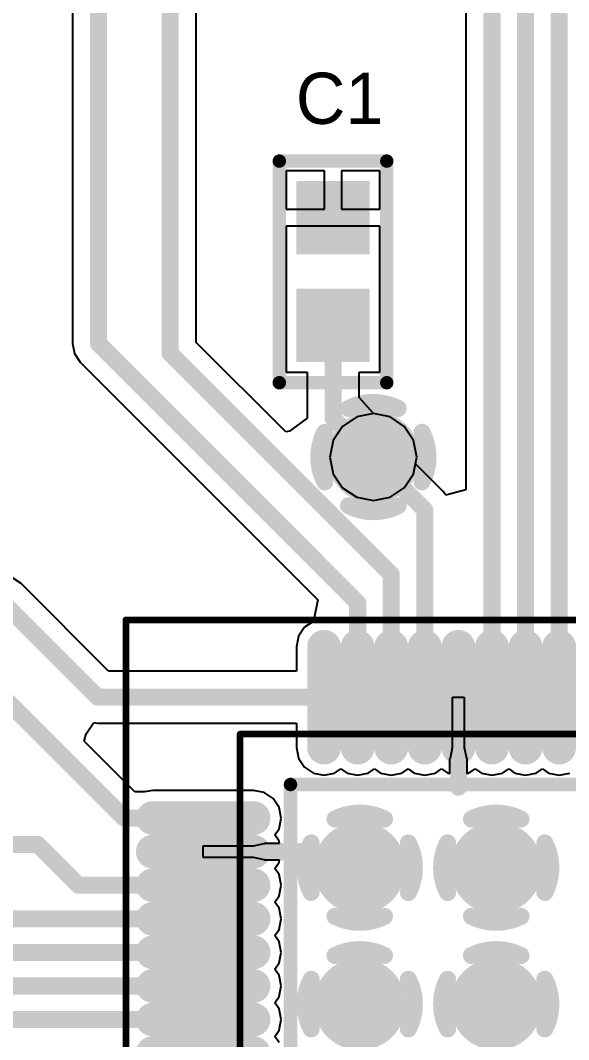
# Model space of a CAD drawing. Header units: millimetres. Extents: x 6.83 to 16.18, y 4.59 to 12.3.
# Drawn here: x 13.363 to 13.684, y 6.655 to 7.252 of the extents above; entities that cross this region are included whole.
import ezdxf

# ---------------------------------------------------------------- set-up
doc = ezdxf.new("R2010")
doc.units = ezdxf.units.MM
doc.header["$MEASUREMENT"] = 0
for name, color, linetype in [('BottomLayer', 5, 'Continuous'), ('BottomSolder', 6, 'Continuous'), ('InternalPlane1', 76, 'Continuous'), ('InternalPlane2', 16, 'Continuous'), ('Mechanical13', 56, 'Continuous'), ('Mechanical15', 56, 'Continuous'), ('MultiLayer', 9, 'Continuous'), ('TopLayer', 1, 'Continuous'), ('TopOverlay', 2, 'Continuous'), ('TopPaste', 8, 'Continuous'), ('TopSolder', 216, 'Continuous'), ('ViaHoleLayer', 16, 'Continuous')]:
    doc.layers.add(name, color=color, linetype=linetype)

# ---------------------------------------------------------------- blocks, each defined once
blk = doc.blocks.new('0603_125')
at = {"layer": 'TopLayer'}
for points in [[(0.02175, -0.04726), (0.02175, -0.01226), (-0.01325, -0.04726), (-0.01325, -0.01226)], [(0.02175, -0.11026), (0.02175, -0.07526), (-0.01325, -0.11026), (-0.01325, -0.07526)]]:
    blk.add_solid(points, dxfattribs=at)
at = {"layer": 'TopOverlay', "const_width": 0.00787}
for points in [[(-0.02724, 0.00394), (-0.02724, -0.12598)], [(0.03575, 0.00394), (-0.02724, 0.00394)], [(0.03575, 0.00394), (0.03575, -0.12598)], [(0.03575, -0.12598), (-0.02724, -0.12598)]]:
    blk.add_lwpolyline(points, dxfattribs=at)
at = {"layer": 'TopOverlay', "const_width": 0.00394}
for points in [[(-0.02921, 0.00394, 1), (-0.02528, 0.00394, 1)], [(-0.02921, 0.00394, 1), (-0.02528, 0.00394, 1)], [(0.03378, 0.00394, 1), (0.03772, 0.00394, 1)], [(0.03378, 0.00394, 1), (0.03772, 0.00394, 1)], [(-0.02921, -0.12598, 1), (-0.02528, -0.12598, 1)], [(-0.02921, -0.12598, 1), (-0.02528, -0.12598, 1)], [(0.03378, -0.12598, 1), (0.03772, -0.12598, 1)], [(0.03378, -0.12598, 1), (0.03772, -0.12598, 1)]]:
    blk.add_lwpolyline(points, format="xyb", close=True, dxfattribs=at)
at = {"layer": 'TopPaste'}
for points in [[(0.02175, -0.04726), (0.02175, -0.01226), (-0.01325, -0.04726), (-0.01325, -0.01226)], [(0.02175, -0.11026), (0.02175, -0.07526), (-0.01325, -0.11026), (-0.01325, -0.07526)]]:
    blk.add_solid(points, dxfattribs=at)
at = {"layer": 'TopSolder'}
for points in [[(0.02575, -0.05126), (0.02575, -0.00826), (-0.01725, -0.05126), (-0.01725, -0.00826)], [(0.02575, -0.11426), (0.02575, -0.07126), (-0.01725, -0.11426), (-0.01725, -0.07126)]]:
    blk.add_solid(points, dxfattribs=at)
blk = doc.blocks.new('LQFP64_N_137')
at = {"layer": 'Mechanical13', "const_width": 0.00394}
for points in [[(-0.19541, 0.19013), (0.19829, 0.19013)], [(0.19829, 0.19013), (0.19829, -0.20358)]]:
    blk.add_lwpolyline(points, dxfattribs=at)
at = {"layer": 'Mechanical13', "const_width": 0.00197}
blk.add_lwpolyline([(0.1973, 0.19013, 1), (0.19927, 0.19013, 1)], format="xyb", close=True, dxfattribs=at)
blk.add_lwpolyline([(0.1973, 0.19013, 1), (0.19927, 0.19013, 1)], format="xyb", close=True, dxfattribs=at)
at = {"layer": 'Mechanical15', "const_width": 0.00394}
for points in [[(-0.26234, 0.25705), (0.26522, 0.25705)], [(0.26522, 0.25705), (0.26522, -0.2705)]]:
    blk.add_lwpolyline(points, dxfattribs=at)
at = {"layer": 'Mechanical15', "const_width": 0.00197}
blk.add_lwpolyline([(0.26423, 0.25705, 1), (0.2662, 0.25705, 1)], format="xyb", close=True, dxfattribs=at)
blk.add_lwpolyline([(0.26423, 0.25705, 1), (0.2662, 0.25705, 1)], format="xyb", close=True, dxfattribs=at)
at = {"layer": 'TopLayer', "const_width": 0.01181}
for points in [[(0.03096, 0.18225), (0.03096, 0.24131)], [(0.05065, 0.18225), (0.05065, 0.24131)], [(0.07033, 0.18225), (0.07033, 0.24131)], [(0.09002, 0.18225), (0.09002, 0.24131)], [(0.1097, 0.18225), (0.1097, 0.24131)], [(0.12939, 0.18225), (0.12939, 0.24131)], [(0.14907, 0.18225), (0.14907, 0.24131)], [(0.24947, 0.14091), (0.19041, 0.14091)], [(0.24947, 0.12123), (0.19041, 0.12123)], [(0.24947, 0.10154), (0.19041, 0.10154)], [(0.24947, 0.08186), (0.19041, 0.08186)], [(0.24947, 0.06217), (0.19041, 0.06217)], [(0.24947, 0.04249), (0.19041, 0.04249)], [(0.24947, 0.0228), (0.19041, 0.0228)], [(0.24947, 0.00312), (0.19041, 0.00312)]]:
    blk.add_lwpolyline(points, dxfattribs=at)
at = {"layer": 'TopLayer', "const_width": 0.00591}
for points in [[(0.02801, 0.24131, 1), (0.03392, 0.24131, 1)], [(0.0477, 0.24131, 1), (0.0536, 0.24131, 1)], [(0.06738, 0.24131, 1), (0.07329, 0.24131, 1)], [(0.08707, 0.24131, 1), (0.09297, 0.24131, 1)], [(0.10675, 0.24131, 1), (0.11266, 0.24131, 1)], [(0.12644, 0.24131, 1), (0.13234, 0.24131, 1)], [(0.14612, 0.24131, 1), (0.15203, 0.24131, 1)], [(0.02801, 0.18225, 1), (0.03392, 0.18225, 1)], [(0.0477, 0.18225, 1), (0.0536, 0.18225, 1)], [(0.06738, 0.18225, 1), (0.07329, 0.18225, 1)], [(0.08707, 0.18225, 1), (0.09297, 0.18225, 1)], [(0.10675, 0.18225, 1), (0.11266, 0.18225, 1)], [(0.12644, 0.18225, 1), (0.13234, 0.18225, 1)], [(0.14612, 0.18225, 1), (0.15203, 0.18225, 1)], [(0.18746, 0.14091, 1), (0.19337, 0.14091, 1)], [(0.24652, 0.14091, 1), (0.25242, 0.14091, 1)], [(0.18746, 0.12123, 1), (0.19337, 0.12123, 1)], [(0.24652, 0.12123, 1), (0.25242, 0.12123, 1)], [(0.18746, 0.10154, 1), (0.19337, 0.10154, 1)], [(0.24652, 0.10154, 1), (0.25242, 0.10154, 1)], [(0.18746, 0.08186, 1), (0.19337, 0.08186, 1)], [(0.24652, 0.08186, 1), (0.25242, 0.08186, 1)], [(0.18746, 0.06217, 1), (0.19337, 0.06217, 1)], [(0.24652, 0.06217, 1), (0.25242, 0.06217, 1)], [(0.18746, 0.04249, 1), (0.19337, 0.04249, 1)], [(0.24652, 0.04249, 1), (0.25242, 0.04249, 1)], [(0.18746, 0.0228, 1), (0.19337, 0.0228, 1)], [(0.24652, 0.0228, 1), (0.25242, 0.0228, 1)], [(0.18746, 0.00312, 1), (0.19337, 0.00312, 1)], [(0.24652, 0.00312, 1), (0.25242, 0.00312, 1)]]:
    blk.add_lwpolyline(points, format="xyb", close=True, dxfattribs=at)
at = {"layer": 'TopOverlay', "const_width": 0.00787}
for points in [[(-0.16589, 0.1606), (0.16876, 0.1606)], [(0.16876, 0.1606), (0.16876, -0.17405)]]:
    blk.add_lwpolyline(points, dxfattribs=at)
at = {"layer": 'TopOverlay', "const_width": 0.00394}
blk.add_lwpolyline([(0.16679, 0.1606, 1), (0.17073, 0.1606, 1)], format="xyb", close=True, dxfattribs=at)
blk.add_lwpolyline([(0.16679, 0.1606, 1), (0.17073, 0.1606, 1)], format="xyb", close=True, dxfattribs=at)
at = {"layer": 'TopPaste', "const_width": 0.01181}
for points in [[(0.03096, 0.18225), (0.03096, 0.24131)], [(0.05065, 0.18225), (0.05065, 0.24131)], [(0.07033, 0.18225), (0.07033, 0.24131)], [(0.09002, 0.18225), (0.09002, 0.24131)], [(0.1097, 0.18225), (0.1097, 0.24131)], [(0.12939, 0.18225), (0.12939, 0.24131)], [(0.14907, 0.18225), (0.14907, 0.24131)], [(0.24947, 0.14091), (0.19041, 0.14091)], [(0.24947, 0.12123), (0.19041, 0.12123)], [(0.24947, 0.10154), (0.19041, 0.10154)], [(0.24947, 0.08186), (0.19041, 0.08186)], [(0.24947, 0.06217), (0.19041, 0.06217)], [(0.24947, 0.04249), (0.19041, 0.04249)], [(0.24947, 0.0228), (0.19041, 0.0228)], [(0.24947, 0.00312), (0.19041, 0.00312)]]:
    blk.add_lwpolyline(points, dxfattribs=at)
at = {"layer": 'TopPaste', "const_width": 0.00591}
for points in [[(0.02801, 0.24131, 1), (0.03392, 0.24131, 1)], [(0.0477, 0.24131, 1), (0.0536, 0.24131, 1)], [(0.06738, 0.24131, 1), (0.07329, 0.24131, 1)], [(0.08707, 0.24131, 1), (0.09297, 0.24131, 1)], [(0.10675, 0.24131, 1), (0.11266, 0.24131, 1)], [(0.12644, 0.24131, 1), (0.13234, 0.24131, 1)], [(0.14612, 0.24131, 1), (0.15203, 0.24131, 1)], [(0.02801, 0.18225, 1), (0.03392, 0.18225, 1)], [(0.0477, 0.18225, 1), (0.0536, 0.18225, 1)], [(0.06738, 0.18225, 1), (0.07329, 0.18225, 1)], [(0.08707, 0.18225, 1), (0.09297, 0.18225, 1)], [(0.10675, 0.18225, 1), (0.11266, 0.18225, 1)], [(0.12644, 0.18225, 1), (0.13234, 0.18225, 1)], [(0.14612, 0.18225, 1), (0.15203, 0.18225, 1)], [(0.18746, 0.14091, 1), (0.19337, 0.14091, 1)], [(0.24652, 0.14091, 1), (0.25242, 0.14091, 1)], [(0.18746, 0.12123, 1), (0.19337, 0.12123, 1)], [(0.24652, 0.12123, 1), (0.25242, 0.12123, 1)], [(0.18746, 0.10154, 1), (0.19337, 0.10154, 1)], [(0.24652, 0.10154, 1), (0.25242, 0.10154, 1)], [(0.18746, 0.08186, 1), (0.19337, 0.08186, 1)], [(0.24652, 0.08186, 1), (0.25242, 0.08186, 1)], [(0.18746, 0.06217, 1), (0.19337, 0.06217, 1)], [(0.24652, 0.06217, 1), (0.25242, 0.06217, 1)], [(0.18746, 0.04249, 1), (0.19337, 0.04249, 1)], [(0.24652, 0.04249, 1), (0.25242, 0.04249, 1)], [(0.18746, 0.0228, 1), (0.19337, 0.0228, 1)], [(0.24652, 0.0228, 1), (0.25242, 0.0228, 1)], [(0.18746, 0.00312, 1), (0.19337, 0.00312, 1)], [(0.24652, 0.00312, 1), (0.25242, 0.00312, 1)]]:
    blk.add_lwpolyline(points, format="xyb", close=True, dxfattribs=at)
at = {"layer": 'TopSolder', "const_width": 0.01981}
for points in [[(0.01128, 0.18225), (0.01128, 0.24131)], [(0.03096, 0.18225), (0.03096, 0.24131)], [(0.05065, 0.18225), (0.05065, 0.24131)], [(0.07033, 0.18225), (0.07033, 0.24131)], [(0.09002, 0.18225), (0.09002, 0.24131)], [(0.1097, 0.18225), (0.1097, 0.24131)], [(0.12939, 0.18225), (0.12939, 0.24131)], [(0.14907, 0.18225), (0.14907, 0.24131)], [(0.24947, 0.14091), (0.19041, 0.14091)], [(0.24947, 0.12123), (0.19041, 0.12123)], [(0.24947, 0.10154), (0.19041, 0.10154)], [(0.24947, 0.08186), (0.19041, 0.08186)], [(0.24947, 0.06217), (0.19041, 0.06217)], [(0.24947, 0.04249), (0.19041, 0.04249)], [(0.24947, 0.0228), (0.19041, 0.0228)], [(0.24947, 0.00312), (0.19041, 0.00312)]]:
    blk.add_lwpolyline(points, dxfattribs=at)
at = {"layer": 'TopSolder', "const_width": 0.00991}
for points in [[(0.00633, 0.24131, 1), (0.01623, 0.24131, 1)], [(0.02601, 0.24131, 1), (0.03592, 0.24131, 1)], [(0.0457, 0.24131, 1), (0.0556, 0.24131, 1)], [(0.06538, 0.24131, 1), (0.07529, 0.24131, 1)], [(0.08507, 0.24131, 1), (0.09497, 0.24131, 1)], [(0.10475, 0.24131, 1), (0.11466, 0.24131, 1)], [(0.12444, 0.24131, 1), (0.13434, 0.24131, 1)], [(0.14412, 0.24131, 1), (0.15403, 0.24131, 1)], [(0.00633, 0.18225, 1), (0.01623, 0.18225, 1)], [(0.02601, 0.18225, 1), (0.03592, 0.18225, 1)], [(0.0457, 0.18225, 1), (0.0556, 0.18225, 1)], [(0.06538, 0.18225, 1), (0.07529, 0.18225, 1)], [(0.08507, 0.18225, 1), (0.09497, 0.18225, 1)], [(0.10475, 0.18225, 1), (0.11466, 0.18225, 1)], [(0.12444, 0.18225, 1), (0.13434, 0.18225, 1)], [(0.14412, 0.18225, 1), (0.15403, 0.18225, 1)], [(0.18546, 0.14091, 1), (0.19537, 0.14091, 1)], [(0.24452, 0.14091, 1), (0.25442, 0.14091, 1)], [(0.18546, 0.12123, 1), (0.19537, 0.12123, 1)], [(0.24452, 0.12123, 1), (0.25442, 0.12123, 1)], [(0.18546, 0.10154, 1), (0.19537, 0.10154, 1)], [(0.24452, 0.10154, 1), (0.25442, 0.10154, 1)], [(0.18546, 0.08186, 1), (0.19537, 0.08186, 1)], [(0.24452, 0.08186, 1), (0.25442, 0.08186, 1)], [(0.18546, 0.06217, 1), (0.19537, 0.06217, 1)], [(0.24452, 0.06217, 1), (0.25442, 0.06217, 1)], [(0.18546, 0.04249, 1), (0.19537, 0.04249, 1)], [(0.24452, 0.04249, 1), (0.25442, 0.04249, 1)], [(0.18546, 0.0228, 1), (0.19537, 0.0228, 1)], [(0.24452, 0.0228, 1), (0.25442, 0.0228, 1)], [(0.18546, 0.00312, 1), (0.19537, 0.00312, 1)], [(0.24452, 0.00312, 1), (0.25442, 0.00312, 1)]]:
    blk.add_lwpolyline(points, format="xyb", close=True, dxfattribs=at)

msp = doc.modelspace()

# ---------------------------------------------------------------- linework, layer by layer
at = {"layer": 'BottomLayer'}
for p, q in [((13.56987, 7.02149), (13.56012, 7.01955)), ((13.57962, 7.01955), (13.56987, 7.02149)), ((13.56012, 7.01955), (13.55185, 7.01402)), ((13.58789, 7.01402), (13.57962, 7.01955)), ((13.55185, 7.01402), (13.54632, 7.00575)), ((13.59342, 7.00575), (13.58789, 7.01402)), ((13.54632, 7.00575), (13.54438, 6.996)), ((13.59536, 6.996), (13.59342, 7.00575)), ((13.54438, 6.996), (13.54632, 6.98624)), ((13.59342, 6.98624), (13.59536, 6.996)), ((13.54632, 6.98624), (13.55185, 6.97797)), ((13.58789, 6.97797), (13.59342, 6.98624)), ((13.55185, 6.97797), (13.56012, 6.97245)), ((13.56012, 6.97245), (13.56987, 6.97051)), ((13.56987, 6.97051), (13.57962, 6.97245)), ((13.57962, 6.97245), (13.58789, 6.97797))]:
    msp.add_line(p, q, dxfattribs=at)
at = {"layer": 'BottomLayer', "const_width": 0.015}
for points in [[(13.56237, 6.996, 1), (13.57737, 6.996, 1)], [(13.55438, 6.75531, 1), (13.56938, 6.75531, 1)], [(13.63438, 6.75531, 1), (13.64938, 6.75531, 1)], [(13.55438, 6.67531, 1), (13.56938, 6.67531, 1)], [(13.63438, 6.67531, 1), (13.64938, 6.67531, 1)]]:
    msp.add_lwpolyline(points, format="xyb", close=True, dxfattribs=at)
at = {"layer": 'BottomSolder', "const_width": 0.019}
for points in [[(13.56037, 6.996, 1), (13.57937, 6.996, 1)], [(13.55238, 6.75531, 1), (13.57138, 6.75531, 1)], [(13.63238, 6.75531, 1), (13.65138, 6.75531, 1)], [(13.55238, 6.67531, 1), (13.57138, 6.67531, 1)], [(13.63238, 6.67531, 1), (13.65138, 6.67531, 1)]]:
    msp.add_lwpolyline(points, format="xyb", close=True, dxfattribs=at)
at = {"layer": 'InternalPlane1'}
for points, const_width in [([(13.55637, 6.996, 1), (13.58337, 6.996, 1)], 0.027), ([(13.54486, 6.78382, 1), (13.54986, 6.78382, 1)], 0.005), ([(13.57391, 6.78382, 1), (13.57891, 6.78382, 1)], 0.005), ([(13.62486, 6.78382, 1), (13.62986, 6.78382, 1)], 0.005), ([(13.65391, 6.78382, 1), (13.65891, 6.78382, 1)], 0.005), ([(13.53087, 6.76984, 1), (13.53587, 6.76984, 1)], 0.005), ([(13.5879, 6.76984, 1), (13.5929, 6.76984, 1)], 0.005), ([(13.61087, 6.76984, 1), (13.61587, 6.76984, 1)], 0.005), ([(13.6679, 6.76984, 1), (13.6729, 6.76984, 1)], 0.005), ([(13.53087, 6.74078, 1), (13.53587, 6.74078, 1)], 0.005), ([(13.5879, 6.74078, 1), (13.5929, 6.74078, 1)], 0.005), ([(13.61087, 6.74078, 1), (13.61587, 6.74078, 1)], 0.005), ([(13.6679, 6.74078, 1), (13.6729, 6.74078, 1)], 0.005), ([(13.54486, 6.7268, 1), (13.54986, 6.7268, 1)], 0.005), ([(13.57391, 6.7268, 1), (13.57891, 6.7268, 1)], 0.005), ([(13.62486, 6.7268, 1), (13.62986, 6.7268, 1)], 0.005), ([(13.65391, 6.7268, 1), (13.65891, 6.7268, 1)], 0.005), ([(13.54486, 6.70382, 1), (13.54986, 6.70382, 1)], 0.005), ([(13.57391, 6.70382, 1), (13.57891, 6.70382, 1)], 0.005), ([(13.62486, 6.70382, 1), (13.62986, 6.70382, 1)], 0.005), ([(13.65391, 6.70382, 1), (13.65891, 6.70382, 1)], 0.005), ([(13.53087, 6.68984, 1), (13.53587, 6.68984, 1)], 0.005), ([(13.5879, 6.68984, 1), (13.5929, 6.68984, 1)], 0.005), ([(13.61087, 6.68984, 1), (13.61587, 6.68984, 1)], 0.005), ([(13.6679, 6.68984, 1), (13.6729, 6.68984, 1)], 0.005), ([(13.53087, 6.66078, 1), (13.53587, 6.66078, 1)], 0.005), ([(13.5879, 6.66078, 1), (13.5929, 6.66078, 1)], 0.005), ([(13.61087, 6.66078, 1), (13.61587, 6.66078, 1)], 0.005), ([(13.6679, 6.66078, 1), (13.6729, 6.66078, 1)], 0.005)]:
    msp.add_lwpolyline(points, format="xyb", close=True, dxfattribs=dict(at, const_width=const_width))
at = {"layer": 'InternalPlane1', "const_width": 0.01}
for points in [[(13.54736, 6.78382, -0.240079), (13.57641, 6.78382)], [(13.62736, 6.78382, -0.240079), (13.65641, 6.78382)], [(13.53337, 6.74078, -0.240079), (13.53337, 6.76984)], [(13.5904, 6.76984, -0.240079), (13.5904, 6.74078)], [(13.61337, 6.74078, -0.240079), (13.61337, 6.76984)], [(13.6704, 6.76984, -0.240079), (13.6704, 6.74078)], [(13.57641, 6.7268, -0.240079), (13.54736, 6.7268)], [(13.65641, 6.7268, -0.240079), (13.62736, 6.7268)], [(13.54736, 6.70382, -0.240079), (13.57641, 6.70382)], [(13.62736, 6.70382, -0.240079), (13.65641, 6.70382)], [(13.53337, 6.66078, -0.240079), (13.53337, 6.68984)], [(13.5904, 6.68984, -0.240079), (13.5904, 6.66078)], [(13.61337, 6.66078, -0.240079), (13.61337, 6.68984)], [(13.6704, 6.68984, -0.240079), (13.6704, 6.66078)]]:
    msp.add_lwpolyline(points, format="xyb", dxfattribs=at)
at = {"layer": 'InternalPlane2', "const_width": 0.01}
for points in [[(13.55534, 7.02451, -0.240079), (13.5844, 7.02451)], [(13.54136, 6.98147, -0.240079), (13.54136, 7.01053)], [(13.59838, 7.01053, -0.240079), (13.59838, 6.98147)], [(13.5844, 6.96749, -0.240079), (13.55534, 6.96749)]]:
    msp.add_lwpolyline(points, format="xyb", dxfattribs=at)
at = {"layer": 'InternalPlane2'}
for points, const_width in [([(13.55284, 7.02451, 1), (13.55784, 7.02451, 1)], 0.005), ([(13.5819, 7.02451, 1), (13.5869, 7.02451, 1)], 0.005), ([(13.53886, 7.01053, 1), (13.54386, 7.01053, 1)], 0.005), ([(13.59588, 7.01053, 1), (13.60088, 7.01053, 1)], 0.005), ([(13.53886, 6.98147, 1), (13.54386, 6.98147, 1)], 0.005), ([(13.59588, 6.98147, 1), (13.60088, 6.98147, 1)], 0.005), ([(13.55284, 6.96749, 1), (13.55784, 6.96749, 1)], 0.005), ([(13.5819, 6.96749, 1), (13.5869, 6.96749, 1)], 0.005), ([(13.54838, 6.75531, 1), (13.57538, 6.75531, 1)], 0.027), ([(13.62838, 6.75531, 1), (13.65538, 6.75531, 1)], 0.027), ([(13.54838, 6.67531, 1), (13.57538, 6.67531, 1)], 0.027), ([(13.62838, 6.67531, 1), (13.65538, 6.67531, 1)], 0.027)]:
    msp.add_lwpolyline(points, format="xyb", close=True, dxfattribs=dict(at, const_width=const_width))
at = {"layer": 'MultiLayer', "const_width": 0.015}
for points in [[(13.56237, 6.996, 1), (13.57737, 6.996, 1)], [(13.55438, 6.75531, 1), (13.56938, 6.75531, 1)], [(13.63438, 6.75531, 1), (13.64938, 6.75531, 1)], [(13.55438, 6.67531, 1), (13.56938, 6.67531, 1)], [(13.63438, 6.67531, 1), (13.64938, 6.67531, 1)]]:
    msp.add_lwpolyline(points, format="xyb", close=True, dxfattribs=at)
at = {"layer": 'TopLayer'}
for p, q in [((13.6241, 7.72271), (13.6241, 6.97677)), ((13.46601, 7.06318), (13.46601, 7.56103)), ((13.3935, 7.54706), (13.3935, 7.06249)), ((13.54123, 7.16378), (13.51873, 7.16378)), ((13.51873, 7.16378), (13.51873, 7.14128)), ((13.54123, 7.14128), (13.54123, 7.16378)), ((13.57373, 7.16378), (13.55123, 7.16378)), ((13.55123, 7.16378), (13.55123, 7.14128)), ((13.57373, 7.14128), (13.57373, 7.16378)), ((13.51873, 7.14128), (13.54123, 7.14128)), ((13.55123, 7.14128), (13.57373, 7.14128)), ((13.54623, 7.13128), (13.51873, 7.13128)), ((13.51873, 7.13128), (13.51873, 7.1126)), ((13.57373, 7.13128), (13.54623, 7.13128)), ((13.57373, 7.1126), (13.57373, 7.13128)), ((13.51873, 7.1126), (13.51873, 7.10079)), ((13.57373, 7.10878), (13.57373, 7.1126)), ((13.57373, 7.09697), (13.57373, 7.10878)), ((13.51873, 7.10079), (13.51873, 7.09697)), ((13.51873, 7.09697), (13.51873, 7.04579)), ((13.57373, 7.04579), (13.57373, 7.09697)), ((13.3935, 7.06249), (13.39467, 7.05664)), ((13.51846, 7.01073), (13.46601, 7.06318)), ((13.39467, 7.05664), (13.39798, 7.05168)), ((13.39798, 7.05168), (13.53735, 6.91231)), ((13.51873, 7.04579), (13.53099, 7.04579)), ((13.53099, 7.04579), (13.53099, 7.01874)), ((13.56157, 7.03091), (13.56157, 7.04579)), ((13.56157, 7.04579), (13.57373, 7.04579)), ((13.56987, 7.02149), (13.56157, 7.03091)), ((13.57962, 7.01955), (13.56987, 7.02149)), ((13.53099, 7.01874), (13.52068, 7.01117)), ((13.58789, 7.01402), (13.57962, 7.01955)), ((13.52068, 7.01117), (13.51846, 7.01073)), ((13.59342, 7.00575), (13.58789, 7.01402)), ((13.59536, 6.996), (13.59342, 7.00575)), ((13.59458, 6.99207), (13.59536, 6.996)), ((13.61084, 6.97581), (13.59458, 6.99207)), ((13.61229, 6.97363), (13.61084, 6.97581)), ((13.6241, 6.97677), (13.61229, 6.97363)), ((13.36331, 6.92182), (13.35834, 6.92514)), ((13.41459, 6.87054), (13.36331, 6.92182)), ((13.53735, 6.91231), (13.53496, 6.9007)), ((13.53496, 6.9007), (13.53383, 6.89913)), ((13.5295, 6.89624), (13.52599, 6.89098)), ((13.53383, 6.89913), (13.5295, 6.89624)), ((13.52599, 6.89098), (13.52475, 6.88478)), ((13.52475, 6.88478), (13.52475, 6.87054)), ((13.52475, 6.87054), (13.41459, 6.87054)), ((13.61625, 6.82572), (13.61625, 6.85525)), ((13.61625, 6.85525), (13.62318, 6.85525)), ((13.62318, 6.85525), (13.62318, 6.82572)), ((13.40145, 6.83379), (13.4061, 6.84038)), ((13.4061, 6.84038), (13.40825, 6.83995)), ((13.40825, 6.83995), (13.52475, 6.83995)), ((13.52475, 6.83995), (13.52475, 6.82572)), ((13.40029, 6.8295), (13.40145, 6.83379)), ((13.43011, 6.79968), (13.40029, 6.8295)), ((13.52475, 6.82572), (13.52599, 6.81951)), ((13.61501, 6.81951), (13.61625, 6.82572)), ((13.62318, 6.82572), (13.62441, 6.81951)), ((13.52599, 6.81951), (13.5295, 6.81425)), ((13.61471, 6.81907), (13.61501, 6.81951)), ((13.61471, 6.8105), (13.61471, 6.81907)), ((13.62441, 6.81951), (13.62471, 6.81907)), ((13.62471, 6.81907), (13.62471, 6.8105)), ((13.5295, 6.81425), (13.53477, 6.81074)), ((13.54718, 6.81074), (13.55081, 6.81317)), ((13.55081, 6.81317), (13.55445, 6.81074)), ((13.56686, 6.81074), (13.5705, 6.81317)), ((13.5705, 6.81317), (13.57414, 6.81074)), ((13.58655, 6.81074), (13.59018, 6.81317)), ((13.59018, 6.81317), (13.59382, 6.81074)), ((13.60623, 6.81074), (13.60987, 6.81317)), ((13.60987, 6.81317), (13.61351, 6.81074)), ((13.62592, 6.81074), (13.62955, 6.81317)), ((13.62955, 6.81317), (13.63319, 6.81074)), ((13.6456, 6.81074), (13.64924, 6.81317)), ((13.64924, 6.81317), (13.65288, 6.81074)), ((13.66529, 6.81074), (13.66892, 6.81317)), ((13.66892, 6.81317), (13.67256, 6.81074)), ((13.53477, 6.81074), (13.54097, 6.8095)), ((13.54097, 6.8095), (13.54718, 6.81074)), ((13.55445, 6.81074), (13.56066, 6.8095)), ((13.56066, 6.8095), (13.56686, 6.81074)), ((13.57414, 6.81074), (13.58034, 6.8095)), ((13.58034, 6.8095), (13.58655, 6.81074)), ((13.59382, 6.81074), (13.60003, 6.8095)), ((13.60003, 6.8095), (13.60623, 6.81074)), ((13.61351, 6.81074), (13.61471, 6.8105)), ((13.62471, 6.8105), (13.62592, 6.81074)), ((13.63319, 6.81074), (13.6394, 6.8095)), ((13.6394, 6.8095), (13.6456, 6.81074)), ((13.65288, 6.81074), (13.65908, 6.8095)), ((13.65908, 6.8095), (13.66529, 6.81074)), ((13.67256, 6.81074), (13.67877, 6.8095)), ((13.67877, 6.8095), (13.68497, 6.81074)), ((13.43594, 6.79968), (13.43011, 6.79968)), ((13.44058, 6.8006), (13.43594, 6.79968)), ((13.49963, 6.8006), (13.44058, 6.8006)), ((13.50584, 6.79936), (13.49963, 6.8006)), ((13.5111, 6.79585), (13.50584, 6.79936)), ((13.51462, 6.79059), (13.5111, 6.79585)), ((13.51585, 6.78438), (13.51462, 6.79059)), ((13.51462, 6.77818), (13.51585, 6.78438)), ((13.51219, 6.77454), (13.51462, 6.77818)), ((13.49963, 6.76816), (13.50584, 6.7694)), ((13.50584, 6.7694), (13.50629, 6.7697)), ((13.50629, 6.7697), (13.51486, 6.7697)), ((13.51462, 6.7709), (13.51219, 6.77454)), ((13.51486, 6.7697), (13.51462, 6.7709)), ((13.47011, 6.76123), (13.47011, 6.76816)), ((13.47011, 6.76816), (13.49963, 6.76816)), ((13.49963, 6.76123), (13.47011, 6.76123)), ((13.50584, 6.76), (13.49963, 6.76123)), ((13.50629, 6.7597), (13.50584, 6.76)), ((13.51486, 6.7597), (13.50629, 6.7597)), ((13.51219, 6.75485), (13.51462, 6.75849)), ((13.51462, 6.75849), (13.51486, 6.7597)), ((13.51462, 6.75122), (13.51219, 6.75485)), ((13.51585, 6.74501), (13.51462, 6.75122)), ((13.51462, 6.73881), (13.51585, 6.74501)), ((13.51219, 6.73517), (13.51462, 6.73881)), ((13.51462, 6.73153), (13.51219, 6.73517)), ((13.51585, 6.72533), (13.51462, 6.73153)), ((13.51462, 6.71912), (13.51585, 6.72533)), ((13.51219, 6.71548), (13.51462, 6.71912)), ((13.51462, 6.71185), (13.51219, 6.71548)), ((13.51585, 6.70564), (13.51462, 6.71185)), ((13.51462, 6.69944), (13.51585, 6.70564)), ((13.51219, 6.6958), (13.51462, 6.69944)), ((13.51462, 6.69216), (13.51219, 6.6958)), ((13.51585, 6.68596), (13.51462, 6.69216)), ((13.51462, 6.67975), (13.51585, 6.68596)), ((13.51219, 6.67611), (13.51462, 6.67975)), ((13.51462, 6.67248), (13.51219, 6.67611)), ((13.51585, 6.66627), (13.51462, 6.67248)), ((13.51462, 6.66007), (13.51585, 6.66627)), ((13.51219, 6.65643), (13.51462, 6.66007)), ((13.51462, 6.65279), (13.51219, 6.65643))]:
    msp.add_line(p, q, dxfattribs=at)
at = {"layer": 'TopLayer', "const_width": 0.01}
for points in [[(13.67877, 6.85525), (13.67877, 7.83431)], [(13.65908, 6.85525), (13.65908, 7.78373)], [(13.6394, 6.85525), (13.6394, 7.72904)], [(13.45072, 7.05685), (13.45072, 7.56103)], [(13.4088, 7.06249), (13.4088, 7.5534)], [(13.54628, 7.01874), (13.54628, 7.0746)], [(13.4088, 7.06249), (13.56066, 6.91063)], [(13.45072, 7.05685), (13.58034, 6.92722)], [(13.54628, 7.01874), (13.60003, 6.96499)], [(13.60003, 6.85525), (13.60003, 6.96499)], [(13.58034, 6.85525), (13.58034, 6.92722)], [(13.35249, 6.91101), (13.40825, 6.85525)], [(13.56066, 6.85525), (13.56066, 6.91063)], [(13.34423, 6.86392), (13.42377, 6.78438)], [(13.40825, 6.85525), (13.54097, 6.85525)], [(13.61971, 6.80248), (13.61971, 6.85525)], [(13.42377, 6.78438), (13.47011, 6.78438)], [(13.31276, 6.76897), (13.37299, 6.76897)], [(13.37299, 6.76897), (13.39694, 6.74501)], [(13.47011, 6.7647), (13.53127, 6.7647)], [(13.39694, 6.74501), (13.47011, 6.74501)], [(12.80766, 6.72533), (13.47011, 6.72533)], [(12.79613, 6.70564), (13.47011, 6.70564)], [(12.78129, 6.68596), (13.47011, 6.68596)], [(12.76822, 6.66627), (13.47011, 6.66627)]]:
    msp.add_lwpolyline(points, dxfattribs=at)
at = {"layer": 'TopLayer'}
for points, const_width in [([(13.54378, 7.0746, 1), (13.54878, 7.0746, 1)], 0.005), ([(13.4063, 7.06249, 1), (13.4113, 7.06249, 1)], 0.005), ([(13.4063, 7.06249, 1), (13.4113, 7.06249, 1)], 0.005), ([(13.44822, 7.05685, 1), (13.45322, 7.05685, 1)], 0.005), ([(13.44822, 7.05685, 1), (13.45322, 7.05685, 1)], 0.005), ([(13.54378, 7.01874, 1), (13.54878, 7.01874, 1)], 0.005), ([(13.54378, 7.01874, 1), (13.54878, 7.01874, 1)], 0.005), ([(13.56237, 6.996, 1), (13.57737, 6.996, 1)], 0.015), ([(13.59753, 6.96499, 1), (13.60253, 6.96499, 1)], 0.005), ([(13.59753, 6.96499, 1), (13.60253, 6.96499, 1)], 0.005), ([(13.57784, 6.92722, 1), (13.58284, 6.92722, 1)], 0.005), ([(13.57784, 6.92722, 1), (13.58284, 6.92722, 1)], 0.005), ([(13.55816, 6.91063, 1), (13.56316, 6.91063, 1)], 0.005), ([(13.55816, 6.91063, 1), (13.56316, 6.91063, 1)], 0.005), ([(13.40575, 6.85525, 1), (13.41075, 6.85525, 1)], 0.005), ([(13.40575, 6.85525, 1), (13.41075, 6.85525, 1)], 0.005), ([(13.53847, 6.85525, 1), (13.54347, 6.85525, 1)], 0.005), ([(13.55816, 6.85525, 1), (13.56316, 6.85525, 1)], 0.005), ([(13.57784, 6.85525, 1), (13.58284, 6.85525, 1)], 0.005), ([(13.59753, 6.85525, 1), (13.60253, 6.85525, 1)], 0.005), ([(13.61721, 6.85525, 1), (13.62221, 6.85525, 1)], 0.005), ([(13.6369, 6.85525, 1), (13.6419, 6.85525, 1)], 0.005), ([(13.65658, 6.85525, 1), (13.66158, 6.85525, 1)], 0.005), ([(13.67627, 6.85525, 1), (13.68127, 6.85525, 1)], 0.005), ([(13.61721, 6.80248, 1), (13.62221, 6.80248, 1)], 0.005), ([(13.42127, 6.78438, 1), (13.42627, 6.78438, 1)], 0.005), ([(13.42127, 6.78438, 1), (13.42627, 6.78438, 1)], 0.005), ([(13.46761, 6.78438, 1), (13.47261, 6.78438, 1)], 0.005), ([(13.37049, 6.76897, 1), (13.37549, 6.76897, 1)], 0.005), ([(13.37049, 6.76897, 1), (13.37549, 6.76897, 1)], 0.005), ([(13.46761, 6.7647, 1), (13.47261, 6.7647, 1)], 0.005), ([(13.52877, 6.7647, 1), (13.53377, 6.7647, 1)], 0.005), ([(13.55438, 6.75531, 1), (13.56938, 6.75531, 1)], 0.015), ([(13.63438, 6.75531, 1), (13.64938, 6.75531, 1)], 0.015), ([(13.39444, 6.74501, 1), (13.39944, 6.74501, 1)], 0.005), ([(13.39444, 6.74501, 1), (13.39944, 6.74501, 1)], 0.005), ([(13.46761, 6.74501, 1), (13.47261, 6.74501, 1)], 0.005), ([(13.46761, 6.72533, 1), (13.47261, 6.72533, 1)], 0.005), ([(13.46761, 6.70564, 1), (13.47261, 6.70564, 1)], 0.005), ([(13.46761, 6.68596, 1), (13.47261, 6.68596, 1)], 0.005), ([(13.55438, 6.67531, 1), (13.56938, 6.67531, 1)], 0.015), ([(13.63438, 6.67531, 1), (13.64938, 6.67531, 1)], 0.015), ([(13.46761, 6.66627, 1), (13.47261, 6.66627, 1)], 0.005)]:
    msp.add_lwpolyline(points, format="xyb", close=True, dxfattribs=dict(at, const_width=const_width))
at = {"layer": 'TopSolder', "const_width": 0.019}
for points in [[(13.56037, 6.996, 1), (13.57937, 6.996, 1)], [(13.55238, 6.75531, 1), (13.57138, 6.75531, 1)], [(13.63238, 6.75531, 1), (13.65138, 6.75531, 1)], [(13.55238, 6.67531, 1), (13.57138, 6.67531, 1)], [(13.63238, 6.67531, 1), (13.65138, 6.67531, 1)]]:
    msp.add_lwpolyline(points, format="xyb", close=True, dxfattribs=at)
at = {"layer": 'ViaHoleLayer', "const_width": 0.007}
for points in [[(13.56637, 6.996, 1), (13.57337, 6.996, 1)], [(13.55838, 6.75531, 1), (13.56538, 6.75531, 1)], [(13.63838, 6.75531, 1), (13.64538, 6.75531, 1)], [(13.55838, 6.67531, 1), (13.56538, 6.67531, 1)], [(13.63838, 6.67531, 1), (13.64538, 6.67531, 1)]]:
    msp.add_lwpolyline(points, format="xyb", close=True, dxfattribs=at)

# ---------------------------------------------------------------- block references
for name, p, rotation in [('0603_125', (13.55048, 7.04353), 180), ('LQFP64_N_137', (13.68188, 6.63531), 90)]:
    msp.add_blockref(name, p, dxfattribs=dict(rotation=rotation))

# ---------------------------------------------------------------- texts
at = {"layer": 'TopOverlay'}
msp.add_text('C1', height=0.03, dxfattribs=at).set_placement((13.52445, 7.19132))

doc.saveas('drawing.dxf')
